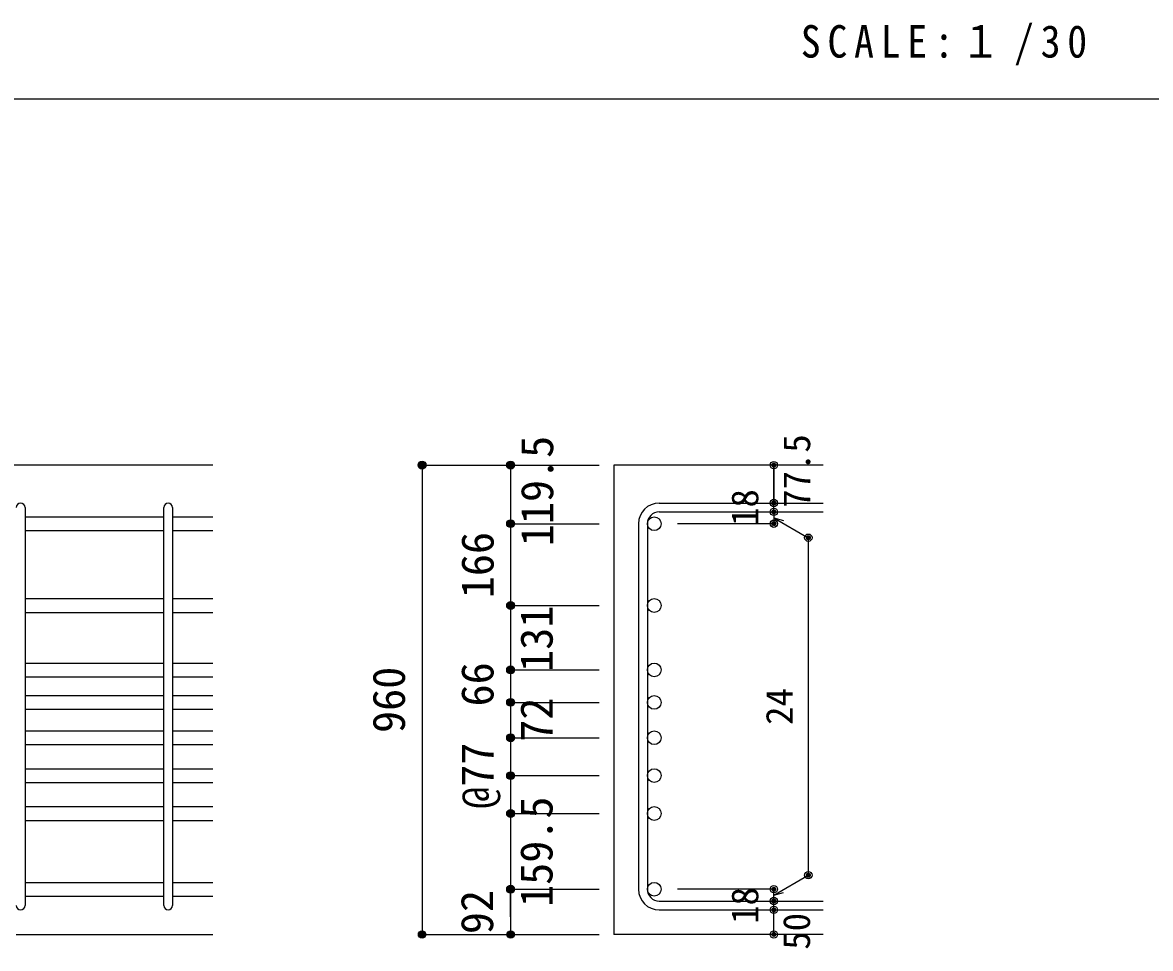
# Model space of a CAD drawing. Units: millimetres at full size, sheet at 1:30; details may follow other scales. Extents: x -5973 to 5954, y -4195 to 4201.
# Drawn here: x 1340 to 3633, y -1950 to -67 of the extents above; entities that cross this region are included whole.
import ezdxf
from ezdxf.enums import TextEntityAlignment as Align

# ---------------------------------------------------------------- set-up
doc = ezdxf.new("R2010")
doc.units = ezdxf.units.MM
doc.header["$LTSCALE"] = 30
doc.header["$PDMODE"] = 32
doc.header["$PDSIZE"] = 15
for name, color, linetype in [('0-1_躯体線', 2, 'Continuous'), ('0-5_基礎梁筋', 7, 'Continuous'), ('0-6_スタラップ筋', 7, 'Continuous'), ('0-D_寸法', 4, 'Continuous'), ('6-7_文字', 7, 'Continuous'), ('F-0_枠', 6, 'Continuous')]:
    doc.layers.add(name, color=color, linetype=linetype)
doc.styles.add('ＭＳ ゴシック', font='')
doc.styles.get('ＭＳ ゴシック').set_extended_font_data('MS Gothic')

msp = doc.modelspace()

# ---------------------------------------------------------------- linework, layer by layer
at = {"layer": '0-1_躯体線'}
for p, q in [((1727.44, -967.16), (-222.56, -967.16)), ((2967.44, -967.16), (2542.44, -967.16)), ((2542.44, -967.16), (2542.44, -1921.66)), ((1327.44, -1921.66), (1727.44, -1921.66)), ((2967.44, -1921.66), (2542.44, -1921.66))]:
    msp.add_line(p, q, dxfattribs=at)
at = {"layer": '0-5_基礎梁筋'}
for p, q in [((1345.44, -1072.36), (1627.44, -1072.36)), ((1645.44, -1072.36), (1727.44, -1072.36)), ((1345.44, -1100.36), (1627.44, -1100.36)), ((1645.44, -1100.36), (1727.44, -1100.36)), ((1345.44, -1238.66), (1627.44, -1238.66)), ((1645.44, -1238.66), (1727.44, -1238.66)), ((1345.44, -1266.66), (1627.44, -1266.66)), ((1645.44, -1266.66), (1727.44, -1266.66)), ((1345.44, -1369.66), (1627.44, -1369.66)), ((1645.44, -1369.66), (1727.44, -1369.66)), ((1345.44, -1397.66), (1627.44, -1397.66)), ((1645.44, -1397.66), (1727.44, -1397.66)), ((1345.44, -1435.66), (1627.44, -1435.66)), ((1645.44, -1435.66), (1727.44, -1435.66)), ((1345.44, -1463.66), (1627.44, -1463.66)), ((1645.44, -1463.66), (1727.44, -1463.66)), ((1345.44, -1507.66), (1627.44, -1507.66)), ((1645.44, -1507.66), (1727.44, -1507.66)), ((1345.44, -1535.66), (1627.44, -1535.66)), ((1645.44, -1535.66), (1727.44, -1535.66)), ((1345.44, -1584.66), (1627.44, -1584.66)), ((1645.44, -1584.66), (1727.44, -1584.66)), ((1345.44, -1612.66), (1627.44, -1612.66)), ((1645.44, -1612.66), (1727.44, -1612.66)), ((1345.44, -1661.66), (1627.44, -1661.66)), ((1645.44, -1661.66), (1727.44, -1661.66)), ((1345.44, -1689.66), (1627.44, -1689.66)), ((1645.44, -1689.66), (1727.44, -1689.66)), ((1345.44, -1815.66), (1627.44, -1815.66)), ((1645.44, -1815.66), (1727.44, -1815.66)), ((1345.44, -1843.66), (1627.44, -1843.66)), ((1645.44, -1843.66), (1727.44, -1843.66))]:
    msp.add_line(p, q, dxfattribs=at)
at = {"layer": '0-5_基礎梁筋', "color": 3}
for centre in [(2624.44, -1086.36), (2624.44, -1252.66), (2624.44, -1383.66), (2624.44, -1449.66), (2624.44, -1521.66), (2624.44, -1598.66), (2624.44, -1675.66), (2624.44, -1829.66)]:
    msp.add_circle(centre, 14, dxfattribs=at)
at = {"layer": '0-6_スタラップ筋'}
for p, q in [((1345.44, -1053.36), (1345.44, -1862.66)), ((1627.44, -1862.66), (1627.44, -1053.36)), ((1645.44, -1053.36), (1645.44, -1862.66)), ((2634.44, -1044.36), (2967.44, -1044.36)), ((2634.44, -1062.36), (2967.44, -1062.36)), ((2592.44, -1086.36), (2592.44, -1829.66)), ((2610.44, -1086.36), (2610.44, -1829.66)), ((2634.44, -1853.66), (2967.44, -1853.66)), ((2634.44, -1871.66), (2967.44, -1871.66))]:
    msp.add_line(p, q, dxfattribs=at)
for centre, radius, start, end in [((1336.44, -1053.36), 9, 0, 180), ((1636.44, -1053.36), 9, 0, 180), ((2634.44, -1086.36), 42, 90, 180), ((2634.44, -1086.36), 24, 90, 180), ((2634.44, -1829.66), 42, 180, 270), ((2634.44, -1829.66), 24, 180, 270), ((1336.44, -1862.66), 9, 180, 0), ((1636.44, -1862.66), 9, 180, 0)]:
    msp.add_arc(centre, radius, start, end, dxfattribs=at)
at = {"layer": '0-D_寸法'}
for p, q in [((2152.44, -967.16), (2332.44, -967.16)), ((2152.44, -967.16), (2332.44, -967.16)), ((2152.44, -967.16), (2152.44, -1921.66)), ((2332.44, -967.16), (2512.44, -967.16)), ((2332.44, -967.16), (2512.44, -967.16)), ((2332.44, -967.16), (2332.44, -1921.66)), ((2867.44, -1044.36), (2867.44, -967.16)), ((2867.44, -967.16), (2867.44, -1044.36)), ((2867.44, -1062.36), (2867.44, -1044.36)), ((2867.44, -1062.36), (2867.44, -1086.36)), ((2867.44, -1074.36), (2937.5, -1114.81)), ((2867.44, -1074.36), (2886.76, -1079.54)), ((2332.44, -1086.36), (2512.44, -1086.36)), ((2332.44, -1086.36), (2512.44, -1086.36)), ((2867.44, -1086.36), (2671.35, -1086.36)), ((2937.5, -1114.81), (2937.5, -1801.21)), ((2332.44, -1252.66), (2512.44, -1252.66)), ((2332.44, -1252.66), (2512.44, -1252.66)), ((2332.44, -1383.66), (2512.44, -1383.66)), ((2332.44, -1449.66), (2512.44, -1449.66)), ((2332.44, -1521.66), (2512.44, -1521.66)), ((2332.44, -1598.66), (2512.44, -1598.66)), ((2332.44, -1675.66), (2512.44, -1675.66)), ((2867.44, -1841.66), (2937.5, -1801.21)), ((2332.44, -1829.66), (2512.44, -1829.66)), ((2332.44, -1885.63), (2332.44, -1829.66)), ((2867.44, -1829.66), (2671.35, -1829.66)), ((2867.44, -1853.66), (2867.44, -1829.66)), ((2867.44, -1841.66), (2886.76, -1836.49)), ((2867.44, -1871.66), (2867.44, -1853.66)), ((2867.44, -1921.66), (2867.44, -1871.66)), ((2152.44, -1921.66), (2332.44, -1921.66)), ((2332.44, -1921.66), (2512.44, -1921.66))]:
    msp.add_line(p, q, dxfattribs=at)
for centre, radius in [((2152.44, -967.16), 8), ((2152.44, -967.16), 7.2), ((2152.44, -967.16), 6.4), ((2152.44, -967.16), 5.6), ((2152.44, -967.16), 4.8), ((2332.44, -967.16), 8), ((2332.44, -967.16), 7.2), ((2332.44, -967.16), 6.4), ((2332.44, -967.16), 5.6), ((2332.44, -967.16), 4.8), ((2152.44, -967.16), 4), ((2152.44, -967.16), 3.2), ((2152.44, -967.16), 2.4), ((2152.44, -967.16), 1.6), ((2152.44, -967.16), 0.8), ((2332.44, -967.16), 4), ((2332.44, -967.16), 3.2), ((2332.44, -967.16), 2.4), ((2332.44, -967.16), 1.6), ((2332.44, -967.16), 0.8), ((2867.44, -967.16), 4), ((2867.44, -967.16), 3.6), ((2867.44, -967.16), 3.2), ((2867.44, -967.16), 2.8), ((2867.44, -967.16), 2.4), ((2867.44, -967.16), 2), ((2867.44, -967.16), 1.6), ((2867.44, -967.16), 1.2), ((2867.44, -967.16), 0.8), ((2867.44, -967.16), 0.4), ((2867.44, -1044.36), 4), ((2867.44, -1044.36), 3.6), ((2867.44, -1044.36), 3.2), ((2867.44, -1044.36), 2.8), ((2867.44, -1044.36), 2.4), ((2867.44, -1044.36), 2), ((2867.44, -1044.36), 1.6), ((2867.44, -1044.36), 1.2), ((2867.44, -1044.36), 0.8), ((2867.44, -1044.36), 0.4), ((2867.44, -1062.36), 4), ((2867.44, -1062.36), 3.6), ((2867.44, -1062.36), 3.2), ((2867.44, -1062.36), 2.8), ((2867.44, -1062.36), 2.4), ((2867.44, -1062.36), 2), ((2867.44, -1062.36), 1.6), ((2867.44, -1062.36), 1.2), ((2867.44, -1062.36), 0.8), ((2867.44, -1062.36), 0.4), ((2332.44, -1086.36), 8), ((2332.44, -1086.36), 7.2), ((2332.44, -1086.36), 6.4), ((2332.44, -1086.36), 5.6), ((2332.44, -1086.36), 4.8), ((2332.44, -1086.36), 4), ((2332.44, -1086.36), 3.2), ((2332.44, -1086.36), 2.4), ((2332.44, -1086.36), 1.6), ((2332.44, -1086.36), 0.8), ((2867.44, -1086.36), 4), ((2867.44, -1086.36), 3.6), ((2867.44, -1086.36), 3.2), ((2867.44, -1086.36), 2.8), ((2867.44, -1086.36), 2.4), ((2867.44, -1086.36), 2), ((2867.44, -1086.36), 1.6), ((2867.44, -1086.36), 1.2), ((2867.44, -1086.36), 0.8), ((2867.44, -1086.36), 0.4), ((2937.5, -1114.81), 4), ((2937.5, -1114.81), 3.6), ((2937.5, -1114.81), 3.2), ((2937.5, -1114.81), 2.8), ((2937.5, -1114.81), 2.4), ((2937.5, -1114.81), 2), ((2937.5, -1114.81), 1.6), ((2937.5, -1114.81), 1.2), ((2937.5, -1114.81), 0.8), ((2937.5, -1114.81), 0.4), ((2332.44, -1252.66), 8), ((2332.44, -1252.66), 7.2), ((2332.44, -1252.66), 6.4), ((2332.44, -1252.66), 5.6), ((2332.44, -1252.66), 4.8), ((2332.44, -1252.66), 4), ((2332.44, -1252.66), 3.2), ((2332.44, -1252.66), 2.4), ((2332.44, -1252.66), 1.6), ((2332.44, -1252.66), 0.8), ((2332.44, -1383.66), 8), ((2332.44, -1383.66), 7.2), ((2332.44, -1383.66), 6.4), ((2332.44, -1383.66), 5.6), ((2332.44, -1383.66), 4.8), ((2332.44, -1383.66), 4), ((2332.44, -1383.66), 3.2), ((2332.44, -1383.66), 2.4), ((2332.44, -1383.66), 1.6), ((2332.44, -1383.66), 0.8), ((2332.44, -1449.66), 8), ((2332.44, -1449.66), 7.2), ((2332.44, -1449.66), 6.4), ((2332.44, -1449.66), 5.6), ((2332.44, -1449.66), 4.8), ((2332.44, -1449.66), 4), ((2332.44, -1449.66), 3.2), ((2332.44, -1449.66), 2.4), ((2332.44, -1449.66), 1.6), ((2332.44, -1449.66), 0.8), ((2332.44, -1521.66), 8), ((2332.44, -1521.66), 7.2), ((2332.44, -1521.66), 6.4), ((2332.44, -1521.66), 5.6), ((2332.44, -1521.66), 4.8), ((2332.44, -1521.66), 4), ((2332.44, -1521.66), 3.2), ((2332.44, -1521.66), 2.4), ((2332.44, -1521.66), 1.6), ((2332.44, -1521.66), 0.8), ((2332.44, -1598.66), 8), ((2332.44, -1598.66), 7.2), ((2332.44, -1598.66), 6.4), ((2332.44, -1598.66), 5.6), ((2332.44, -1598.66), 4.8), ((2332.44, -1598.66), 4), ((2332.44, -1598.66), 3.2), ((2332.44, -1598.66), 2.4), ((2332.44, -1598.66), 1.6), ((2332.44, -1598.66), 0.8), ((2332.44, -1675.66), 8), ((2332.44, -1675.66), 7.2), ((2332.44, -1675.66), 6.4), ((2332.44, -1675.66), 5.6), ((2332.44, -1675.66), 4.8), ((2332.44, -1675.66), 4), ((2332.44, -1675.66), 3.2), ((2332.44, -1675.66), 2.4), ((2332.44, -1675.66), 1.6), ((2332.44, -1675.66), 0.8), ((2937.5, -1801.21), 4), ((2937.5, -1801.21), 3.6), ((2937.5, -1801.21), 3.2), ((2937.5, -1801.21), 2.8), ((2937.5, -1801.21), 2.4), ((2937.5, -1801.21), 2), ((2937.5, -1801.21), 1.6), ((2937.5, -1801.21), 1.2), ((2937.5, -1801.21), 0.8), ((2937.5, -1801.21), 0.4), ((2332.44, -1829.66), 8), ((2332.44, -1829.66), 7.2), ((2332.44, -1829.66), 6.4), ((2332.44, -1829.66), 5.6), ((2332.44, -1829.66), 4.8), ((2332.44, -1829.66), 4), ((2332.44, -1829.66), 3.2), ((2332.44, -1829.66), 2.4), ((2332.44, -1829.66), 1.6), ((2332.44, -1829.66), 0.8), ((2867.44, -1829.66), 4), ((2867.44, -1829.66), 3.6), ((2867.44, -1829.66), 3.2), ((2867.44, -1829.66), 2.8), ((2867.44, -1829.66), 2.4), ((2867.44, -1829.66), 2), ((2867.44, -1829.66), 1.6), ((2867.44, -1829.66), 1.2), ((2867.44, -1829.66), 0.8), ((2867.44, -1829.66), 0.4), ((2867.44, -1853.66), 4), ((2867.44, -1853.66), 3.6), ((2867.44, -1853.66), 3.2), ((2867.44, -1853.66), 2.8), ((2867.44, -1853.66), 2.4), ((2867.44, -1853.66), 2), ((2867.44, -1853.66), 1.6), ((2867.44, -1853.66), 1.2), ((2867.44, -1853.66), 0.8), ((2867.44, -1853.66), 0.4), ((2867.44, -1871.66), 4), ((2867.44, -1871.66), 3.6), ((2867.44, -1871.66), 3.2), ((2867.44, -1871.66), 2.8), ((2867.44, -1871.66), 2.4), ((2867.44, -1871.66), 2), ((2867.44, -1871.66), 1.6), ((2867.44, -1871.66), 1.2), ((2867.44, -1871.66), 0.8), ((2867.44, -1871.66), 0.4), ((2152.44, -1921.66), 7.2), ((2152.44, -1921.66), 6.4), ((2152.44, -1921.66), 5.6), ((2152.44, -1921.66), 4.8), ((2152.44, -1921.66), 4), ((2152.44, -1921.66), 3.2), ((2152.44, -1921.66), 2.4), ((2152.44, -1921.66), 1.6), ((2152.44, -1921.66), 0.8), ((2332.44, -1921.66), 7.2), ((2332.44, -1921.66), 6.4), ((2332.44, -1921.66), 5.6), ((2332.44, -1921.66), 4.8), ((2332.44, -1921.66), 4), ((2332.44, -1921.66), 3.2), ((2332.44, -1921.66), 2.4), ((2332.44, -1921.66), 1.6), ((2332.44, -1921.66), 0.8), ((2867.44, -1921.66), 4), ((2867.44, -1921.66), 3.6), ((2867.44, -1921.66), 3.2), ((2867.44, -1921.66), 2.8), ((2867.44, -1921.66), 2.4), ((2867.44, -1921.66), 2), ((2867.44, -1921.66), 1.6), ((2867.44, -1921.66), 1.2), ((2867.44, -1921.66), 0.8), ((2867.44, -1921.66), 0.4)]:
    msp.add_circle(centre, radius, dxfattribs=at)
at = {"layer": '0-D_寸法', "color": 7}
for p in [(2152.44, -967.16), (2152.44, -967.16), (2332.44, -967.16), (2867.44, -967.16), (2867.44, -1044.36), (2867.44, -1062.36), (2332.44, -1086.36), (2867.44, -1086.36), (2937.5, -1114.81), (2332.44, -1252.66), (2332.44, -1383.66), (2332.44, -1383.66), (2332.44, -1449.66), (2332.44, -1449.66), (2332.44, -1521.66), (2332.44, -1521.66), (2332.44, -1598.66), (2332.44, -1598.66), (2332.44, -1675.66), (2332.44, -1675.66), (2937.5, -1801.21), (2332.44, -1829.66), (2332.44, -1829.66), (2867.44, -1829.66), (2867.44, -1829.66), (2867.44, -1853.66), (2867.44, -1871.66), (2152.44, -1921.66), (2152.44, -1921.66), (2332.44, -1921.66), (2867.44, -1921.66)]:
    msp.add_point(p, dxfattribs=at)
at = {"layer": 'F-0_枠', "color": 2}
msp.add_line((-5972.88, -222.05), (3723.6, -222.05), dxfattribs=at)

# ---------------------------------------------------------------- texts
at = {"layer": '0-D_寸法', "style": 'ＭＳ ゴシック'}
for s, height, p in [('119.5', 65.98, (2438.79, -1132.02)), ('77.5', 54.99, (2957.8, -1054.02)), ('18', 54.99, (2852.44, -1090.86)), ('166', 65.98, (2317.69, -1237.81)), ('131', 65.98, (2437.73, -1387.61)), ('66', 65.98, (2317.41, -1457.93)), ('960', 65.98, (2137.44, -1511.91)), ('24', 54.99, (2922.5, -1495.51)), ('72', 65.98, (2437.69, -1529.76)), ('@77', 65.98, (2317.44, -1666.16)), ('159.5', 65.98, (2437.41, -1865.63)), ('18', 54.99, (2852.44, -1900.16)), ('92', 65.98, (2316.75, -1920.95)), ('50', 54.99, (2957.44, -1952.66))]:
    msp.add_text(s, height=height, rotation=90, dxfattribs=at).set_placement(p, align=Align.BOTTOM_LEFT)
at = {"layer": '6-7_文字', "color": 2, "insert": (2922.26, -154.55), "char_height": 65.98, "attachment_point": 7, "style": 'ＭＳ ゴシック'}
msp.add_mtext('\\T1.34;\\W0.9;SCALE:１/30', dxfattribs=at)

doc.saveas('drawing.dxf')
